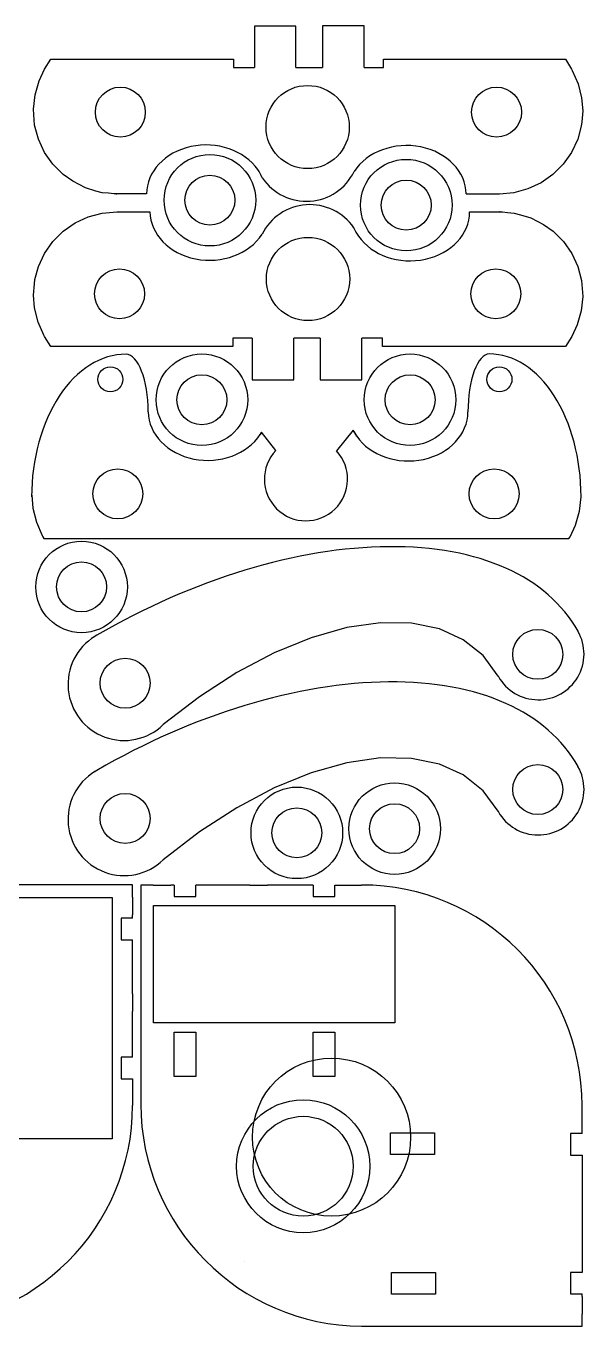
# Model space of a CAD drawing. Extents: x 0 to 199, y 4 to 267.
# Drawn here: x 132.3 to 199.3, y 5.5 to 161.7 of the extents above; entities that cross this region are included whole.
import ezdxf

# ---------------------------------------------------------------- set-up
doc = ezdxf.new("R2010")
doc.units = 0
doc.header["$MEASUREMENT"] = 0
doc.layers.get('0').update_dxf_attribs({"linetype": 'CONTINUOUS'})

msp = doc.modelspace()

# ---------------------------------------------------------------- linework, layer by layer
at = {"linetype": 'CONTINUOUS'}
for p, q in [((164.71, 157.72), (164.71, 161.71)), ((172.89, 156.72), (172.89, 161.72)), ((164.71, 156.72), (164.71, 157.72)), ((164.71, 156.72), (167.89, 156.72)), ((167.89, 157.72), (167.89, 156.72)), ((175.22, 157.72), (197.07, 157.72)), ((197.07, 157.72), (197.82, 156.52)), ((197.82, 156.52), (197.9, 156.36)), ((197.9, 156.36), (198.6, 154.77)), ((198.6, 154.77), (199.02, 153.08)), ((199.02, 153.08), (199.16, 151.52)), ((199.04, 150.2), (198.97, 149.68)), ((199.16, 151.52), (199.04, 150.2)), ((198.97, 149.68), (198.55, 148.1)), ((198.55, 148.1), (197.82, 146.52)), ((197.82, 146.52), (196.82, 145.1)), ((195.58, 143.86), (194.16, 142.86)), ((196.82, 145.1), (195.58, 143.86)), ((160.67, 143.44), (160.65, 143.47)), ((160.67, 143.44), (160.67, 143.44)), ((194.16, 142.86), (192.58, 142.13)), ((143.08, 141.53), (143.16, 141.52)), ((146.76, 141.53), (143.08, 141.53)), ((189.16, 141.52), (185.16, 141.52)), ((190.89, 141.68), (189.16, 141.52)), ((192.58, 142.13), (190.89, 141.68)), ((139.75, 138.78), (141.44, 139.23)), ((141.44, 139.23), (143.17, 139.38)), ((143.17, 139.38), (147.17, 139.38)), ((185.57, 139.38), (189.25, 139.38)), ((189.25, 139.38), (189.17, 139.38)), ((136.74, 137.04), (138.17, 138.04)), ((138.17, 138.04), (139.75, 138.78)), ((135.51, 135.81), (136.74, 137.04)), ((171.66, 137.46), (171.66, 137.47)), ((171.66, 137.47), (171.68, 137.43)), ((133.78, 132.8), (134.51, 134.38)), ((134.51, 134.38), (135.51, 135.81)), ((133.35, 131.23), (133.78, 132.8)), ((133.17, 129.38), (133.29, 130.71)), ((133.29, 130.71), (133.35, 131.23)), ((133.31, 127.83), (133.17, 129.38)), ((133.73, 126.14), (133.31, 127.83)), ((134.43, 124.55), (133.73, 126.14)), ((134.51, 124.38), (134.43, 124.55)), ((135.26, 123.19), (134.51, 124.38)), ((159.44, 124.19), (159.44, 119.19)), ((167.62, 124.19), (164.44, 124.19)), ((164.44, 123.19), (164.44, 124.19)), ((167.62, 124.19), (167.62, 123.19)), ((157.11, 123.19), (135.26, 123.19)), ((167.62, 123.19), (167.62, 119.2)), ((160.42, 112.63), (160.56, 112.89)), ((162.3, 110.71), (160.56, 112.89)), ((171.57, 113.16), (169.57, 110.66)), ((172.01, 112.41), (171.57, 113.16)), ((132.96, 105.33), (133.1, 103.78)), ((198.76, 103.42), (198.95, 105.15)), ((133.1, 103.78), (133.52, 102.09)), ((198.28, 101.74), (198.76, 103.42)), ((133.52, 102.09), (134.23, 100.5)), ((197.63, 100.33), (198.28, 101.74)), ((134.23, 100.5), (134.3, 100.33)), ((134.3, 100.33), (134.43, 100.13)), ((134.43, 100.13), (159.23, 100.13)), ((159.23, 100.13), (164.23, 100.13)), ((164.23, 100.13), (172.41, 100.13)), ((172.41, 100.13), (174.9, 100.13)), ((174.9, 100.13), (197.5, 100.13)), ((197.5, 100.13), (197.63, 100.33)), ((140.56, 88.37), (140.6, 88.39)), ((188.98, 83.59), (189.01, 83.53)), ((140.56, 72.12), (140.6, 72.14)), ((188.98, 67.34), (189.01, 67.29))]:
    msp.add_line(p, q, dxfattribs=at)
at = {"color": 7, "linetype": 'CONTINUOUS'}
for p, q in [((147.56, 58.48), (149.68, 58.48)), ((150.08, 58.48), (149.68, 58.48)), ((150.08, 58.48), (150.08, 57.88)), ((150.08, 57.88), (150.08, 57.1)), ((159.16, 58.48), (152.68, 58.48)), ((159.16, 58.48), (161.28, 58.48)), ((166.78, 58.48), (161.28, 58.48)), ((166.78, 58.48), (166.78, 57.11)), ((169.38, 58.48), (172.58, 58.48)), ((145.08, 57), (145.08, 54.88)), ((145.08, 54.49), (145.08, 54.88)), ((144.47, 54.49), (143.7, 54.49)), ((145.08, 54.49), (144.47, 54.49)), ((145.08, 45.41), (145.08, 51.89)), ((145.08, 45.41), (145.08, 43.29)), ((145.08, 37.79), (145.08, 43.29)), ((145.08, 37.79), (143.71, 37.79)), ((145.08, 35.19), (145.08, 31.99)), ((199.08, 28.63), (199.08, 31.98)), ((158.48, 29.28), (158.49, 29.28)), ((158.48, 29.28), (158.49, 29.28)), ((179.92, 28.71), (180, 28.71)), ((199.08, 26.03), (199.08, 11.93)), ((158.49, 13.28), (158.48, 13.28)), ((158.49, 13.28), (158.48, 13.28)), ((199.08, 9.33), (199.08, 9.33)), ((199.08, 9.02), (199.08, 9.33)), ((199.08, 9.02), (199.08, 6.9))]:
    msp.add_line(p, q, dxfattribs=at)
at = {"color": 142, "linetype": 'CONTINUOUS'}
for p, q in [((142.62, 55.37), (142.62, 32.74)), ((149.19, 56.03), (171.82, 56.03)), ((176.58, 51.25), (176.58, 41.91)), ((152.68, 39.4), (152.68, 35.48)), ((137.84, 27.99), (128.51, 27.99)), ((181.35, 26.11), (176.05, 26.11)), ((180.01, 11.91), (181.39, 11.91)), ((180, 9.31), (176.18, 9.31))]:
    msp.add_line(p, q, dxfattribs=at)
at = {"linetype": 'CONTINUOUS'}
for points in [[(164.71, 161.71), (159.71, 161.71), (159.71, 156.72), (159.71, 156.72), (159.71, 156.72), (159.71, 156.72)], [(172.89, 161.72), (167.89, 161.72), (167.89, 157.72), (167.89, 157.72), (167.89, 157.72), (167.89, 157.72)], [(143.08, 141.53), (142.81, 141.53), (142.2, 141.61), (141.42, 141.68), (140.66, 141.88), (139.42, 142.26), (137.89, 143.05), (136.73, 143.86), (135.5, 145.1), (134.5, 146.52), (133.76, 148.1), (133.31, 149.79), (133.17, 151.71), (133.36, 153.44), (133.84, 155.11), (134.5, 156.52), (135.24, 157.72), (157.22, 157.72), (157.22, 157.72), (157.22, 157.72), (157.22, 157.72)], [(157.22, 157.72), (157.22, 156.72), (159.71, 156.72), (159.71, 156.72), (159.71, 156.72), (159.71, 156.72)], [(172.89, 156.72), (175.22, 156.72), (175.22, 157.72), (175.22, 157.72), (175.22, 157.72), (175.22, 157.72)], [(189.25, 139.38), (189.52, 139.38), (190.13, 139.3), (190.91, 139.23), (191.67, 139.03), (192.91, 138.65), (194.44, 137.86), (195.6, 137.04), (196.83, 135.81), (197.83, 134.38), (198.57, 132.8), (199.02, 131.12), (199.16, 129.2), (198.97, 127.47), (198.49, 125.8), (197.83, 124.38), (197.09, 123.19), (175.11, 123.19), (175.11, 123.19), (175.11, 123.19), (175.11, 123.19)], [(159.44, 124.19), (157.11, 124.19), (157.11, 123.19), (157.11, 123.19), (157.11, 123.19), (157.11, 123.19)], [(167.62, 119.2), (172.62, 119.2), (172.62, 124.19), (172.62, 124.19), (172.62, 124.19), (172.62, 124.19)], [(175.11, 123.19), (175.11, 124.19), (172.62, 124.19), (172.62, 124.19), (172.62, 124.19), (172.62, 124.19)], [(159.44, 119.19), (164.44, 119.19), (164.44, 123.19), (164.44, 123.19), (164.44, 123.19), (164.44, 123.19)], [(188.98, 83.59), (187.18, 86.05), (184.81, 87.95), (181.93, 89.26), (178.59, 89.95), (174.86, 90), (170.82, 89.41), (166.54, 88.2), (162.1, 86.38), (157.6, 84.01), (153.13, 81.11), (148.77, 77.75), (148.77, 77.75), (148.77, 77.75), (148.77, 77.75)], [(140.78, 88.5), (140.6, 88.39), (140.6, 88.39), (140.6, 88.39), (140.6, 88.39)], [(188.98, 67.34), (187.18, 69.8), (184.81, 71.71), (181.93, 73.01), (178.59, 73.7), (174.86, 73.75), (170.82, 73.16), (166.54, 71.95), (162.1, 70.14), (157.6, 67.76), (153.13, 64.86), (148.77, 61.51), (148.77, 61.51), (148.77, 61.51), (148.77, 61.51)], [(140.78, 72.25), (140.6, 72.14), (140.6, 72.14), (140.6, 72.14), (140.6, 72.14)]]:
    msp.add_lwpolyline(points, dxfattribs=at)
at = {"color": 7, "linetype": 'CONTINUOUS'}
for points in [[(145.08, 57), (145.08, 58.49), (118.75, 58.49)], [(147.56, 58.48), (146.08, 58.48), (146.08, 32.15)], [(150.08, 57.1), (152.68, 57.1), (152.68, 58.48)], [(166.78, 57.11), (169.38, 57.11), (169.38, 58.48)], [(143.7, 54.49), (143.7, 51.89), (145.08, 51.89)], [(143.71, 37.79), (143.71, 35.19), (145.08, 35.19)], [(199.08, 28.63), (197.68, 28.63), (197.68, 26.03), (199.08, 26.03)], [(199.08, 11.93), (197.68, 11.93), (197.68, 9.97)], [(197.68, 9.97), (197.68, 9.33), (199.08, 9.33)], [(172.58, 5.48), (199.08, 5.48), (199.08, 6.9)]]:
    msp.add_lwpolyline(points, dxfattribs=at)
at = {"color": 142, "linetype": 'CONTINUOUS'}
for points in [[(128.51, 27.99), (128.51, 56.99), (138.21, 56.99)], [(138.21, 56.99), (142.62, 56.99), (142.62, 55.37)], [(147.58, 51.61), (147.58, 56.03), (149.19, 56.03)], [(171.82, 56.03), (176.58, 56.03), (176.58, 51.25)], [(176.58, 41.91), (147.58, 41.91), (147.58, 51.61)], [(150.08, 39.4), (150.08, 40.78), (152.68, 40.78)], [(152.68, 40.78), (152.68, 40.78), (152.68, 39.4)], [(166.78, 39.4), (166.78, 40.78), (169.38, 40.78)], [(169.38, 40.78), (169.38, 40.78), (169.38, 35.48)], [(152.68, 35.48), (150.08, 35.48), (150.08, 39.4)], [(169.38, 35.48), (166.78, 35.48), (166.78, 39.4)], [(142.62, 32.74), (142.62, 27.99), (137.84, 27.99)], [(176.05, 26.11), (176.05, 28.71), (179.92, 28.71)], [(180, 28.71), (181.35, 28.71), (181.35, 28.63)], [(181.35, 28.63), (181.35, 26.11), (181.35, 26.11)], [(176.18, 9.31), (176.18, 11.91), (180.01, 11.91)], [(181.39, 11.91), (181.48, 11.91), (181.48, 9.31), (180, 9.31)]]:
    msp.add_lwpolyline(points, dxfattribs=at)
for centre, radius in [((143.61, 151.37), 3), ((166.11, 149.57), 5), ((188.81, 151.37), 3), ((154.37, 140.78), 3), ((177.96, 140.19), 3), ((166.16, 131.31), 5), ((143.52, 129.53), 3), ((188.72, 129.53), 3), ((142.41, 119.25), 1.5), ((189.15, 119.25), 1.5), ((153.41, 116.8), 3), ((178.41, 116.8), 3), ((143.31, 105.48), 3), ((188.51, 105.48), 3), ((138.95, 94.3), 3), ((193.75, 86.2), 3), ((144.18, 82.73), 3), ((193.75, 69.95), 3), ((144.18, 66.48), 3), ((164.81, 64.75), 3), ((176.56, 65.25), 3)]:
    msp.add_circle(centre, radius, dxfattribs=at)
at = {"linetype": 'CONTINUOUS'}
for centre in [(154.37, 140.78), (177.96, 140.19), (153.41, 116.8), (178.41, 116.8), (138.95, 94.3), (176.56, 65.25), (164.81, 64.75)]:
    msp.add_circle(centre, 5.5, dxfattribs=at)
at = {"color": 10, "linetype": 'CONTINUOUS'}
for centre, radius in [((168.98, 28.18), 9.5), ((165.58, 24.68), 8), ((165.58, 24.68), 6)]:
    msp.add_circle(centre, radius, dxfattribs=at)
at = {"linetype": 'CONTINUOUS'}
for centre, radius, start, end in [((165.96, 147.05), 6.4, 214.3423, 333.7655), ((166.37, 133.85), 6.4, 34.3423, 153.7655), ((166.16, 109.8), 6.4, 151.1693, 153.7655), ((165.91, 107.25), 5, 136.2273, 43.0126), ((144.07, 82.6), 6.75, 121.4244, 314.0772), ((193.81, 86.24), 5.5, 209.4378, 29.7501), ((193.81, 86.24), 5.5, 208.7701, 209.4378), ((144.07, 66.36), 6.75, 121.4244, 314.0772), ((193.81, 69.99), 5.5, 209.4378, 29.7501), ((193.81, 69.99), 5.5, 208.7701, 209.4378)]:
    msp.add_arc(centre, radius, start, end, dxfattribs=at)
at = {"color": 7, "linetype": 'CONTINUOUS'}
for centre, start, end in [((172.58, 31.98), 0, 90), ((118.58, 31.99), 270, 0)]:
    msp.add_arc(centre, 26.5, start, end, dxfattribs=at)
at = {"linetype": 'CONTINUOUS'}
for centre, major_axis, ratio, start_param, end_param in [((153.91, 141.52), (-7.15, 0), 0.825175, -2.621573, -0.002194), ((178.01, 141.45), (-7.15, 0), 0.825175, -3.128654, -0.489831), ((153.91, 141.52), (-7.15, 0), 0.825175, -2.803084, -2.621573), ((154.32, 139.46), (7.15, 0), 0.825175, -3.128654, -0.489831), ((178.42, 139.39), (7.15, 0), 0.825175, -2.621573, -0.002194), ((178.42, 139.39), (7.15, 0), 0.825175, -2.803084, -2.621573), ((144.29, 105.12), (0, -17.15), 0.661033, -3.141593, -1.570796), ((144.29, 115.3), (0, -6.97), 0.382112, 1.574827, 3.141593), ((187.95, 115.33), (0, -6.97), 0.370754, -3.141593, -1.570796), ((187.95, 105.15), (0, -17.15), 0.641386, 1.570796, 3.141593), ((154.11, 115.41), (-7.15, 0), 0.825175, 0.012939, 2.651762), ((178.21, 115.34), (-7.15, 0), 0.825175, 0.52002, 3.139399), ((178.21, 115.34), (-7.15, 0), 0.825175, 0.378777, 0.52002), ((155.32, 64.41), (-43.19, -24.7), 0.565378, -3.147354, -1.557517), ((155.32, 48.16), (-43.19, -24.7), 0.565378, -3.147354, -1.557517)]:
    msp.add_ellipse(centre, major_axis=major_axis, ratio=ratio, start_param=start_param, end_param=end_param, dxfattribs=at)
at = {"color": 7, "linetype": 'CONTINUOUS'}
msp.add_ellipse((172.62, 32.02), major_axis=(-18.74, 18.86), ratio=0.996798, start_param=0.785398, end_param=2.356194, dxfattribs=at)

doc.saveas('drawing.dxf')
